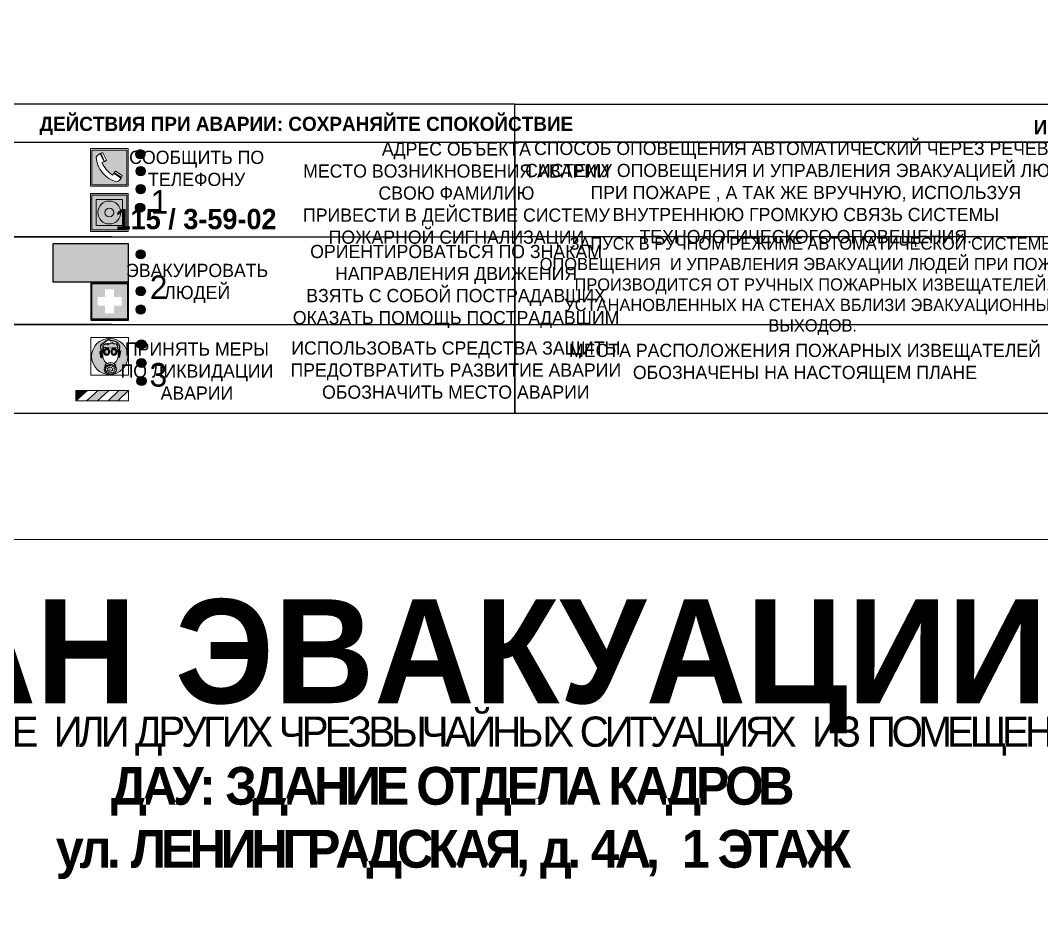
# Model space of a CAD drawing. Header units: millimetres. Extents: x 13114 to 67229, y 22859 to 38520.
# Drawn here: x 22771.6 to 22987.8, y 35867.5 to 36059.6 of the extents above; entities that cross this region are included whole.
import ezdxf

# ---------------------------------------------------------------- set-up
doc = ezdxf.new("R2010")
doc.units = ezdxf.units.MM
doc.styles.add('обычный', font='arial.ttf')

# ---------------------------------------------------------------- blocks, each defined once
blk = doc.blocks.new('A$C38D26F80')
h = blk.add_hatch(color=5)
h.dxf.hatch_style = 1
h.paths.add_polyline_path([(-8.77, -4.48, 1), (-0.19, -4.48, 1)])
h.paths.add_polyline_path([(-6.75, -3.58), (-6.75, -3.31), (-6.62, -3.22), (-6.5, -3.22), (-6.42, -3.3), (-6.39, -3.28), (-6.59, -2.23), (-6.59, -2.01), (-6.38, -1.58), (-4.76, -0.4), (-4.13, -0.79, -0.362848), (-2.1, -2.1, -0.201049), (-2.17, -2.48, 0.085434), (-2.26, -3.13), (-1.9, -3.16), (-2.25, -4.7), (-2.4, -4.59), (-2.43, -4.34), (-2.36, -4.34), (-2.14, -3.34), (-2.47, -3.42), (-2.58, -1.95), (-2.77, -1.58), (-3.58, -1.52), (-3.92, -1.26), (-5.05, -1.73), (-4.87, -1.39), (-5.41, -1.6), (-5.41, -1.46), (-6.13, -1.87), (-6.18, -3.5), (-6.56, -3.47), (-6.37, -4.59), (-6.16, -4.43), (-6.16, -4.66), (-6.36, -4.79), (-6.37, -4.8), (-6.51, -4.76)], flags=16)
h.paths.add_polyline_path([(-6.51, -4.76), (-6.36, -4.79), (-6.37, -4.8)], flags=0)
h.paths.add_polyline_path([(-5.92, -2.34, 0.089508), (-2.67, -2.35), (-2.48, -3.88, -0.268602), (-3.4, -6.18, 0.262449), (-5.2, -6.18, -0.268602), (-6.11, -3.88)], flags=16)
edge = h.paths.add_edge_path(flags=16)
edge.add_ellipse((-5.19, -3.41), major_axis=(0, 0.842), ratio=0.848992, start_angle=0, end_angle=360)
edge = h.paths.add_edge_path(flags=0)
edge.add_ellipse((-5.19, -3.39), major_axis=(0, 0.665), ratio=0.853798, start_angle=0, end_angle=360)
edge = h.paths.add_edge_path(flags=0)
edge.add_ellipse((-5.19, -3.4), major_axis=(0, 0.528), ratio=0.864094, start_angle=0, end_angle=360)
edge = h.paths.add_edge_path(flags=16)
edge.add_ellipse((-3.47, -3.4), major_axis=(0, 0.842), ratio=0.848992, start_angle=0, end_angle=360)
h.paths.add_polyline_path([(-3.13, -6.45), (-3.13, -6.84, 0.383174), (-5.57, -6.85), (-5.57, -6.49, -0.369952)], flags=16)
edge = h.paths.add_edge_path(flags=0)
edge.add_ellipse((-3.47, -3.39), major_axis=(0, 0.665), ratio=0.853798, start_angle=0, end_angle=360)
edge = h.paths.add_edge_path(flags=0)
edge.add_ellipse((-3.47, -3.4), major_axis=(0, 0.528), ratio=0.864094, start_angle=0, end_angle=360)
edge = h.paths.add_edge_path(flags=16)
edge.add_ellipse((-4.34, -7.57), major_axis=(-1.48, 0), ratio=0.744955, start_angle=0, end_angle=360)
h.paths.add_polyline_path([(-5.01, -6.85, -1), (-5.15, -6.85, -1)], flags=0)
h.paths.add_polyline_path([(-5.33, -7.14, -1), (-5.47, -7.14, -1)], flags=0)
h.paths.add_polyline_path([(-4.61, -6.71, -1), (-4.74, -6.71, -1)], flags=16)
h.paths.add_polyline_path([(-5.43, -7.51, -1), (-5.57, -7.51, -1)], flags=0)
h.paths.add_polyline_path([(-4.26, -6.67, -1), (-4.4, -6.67, -1)], flags=16)
h.paths.add_polyline_path([(-4.74, -7.14, -1), (-4.88, -7.14, -1)], flags=0)
h.paths.add_polyline_path([(-4.93, -7.43, -1), (-5.07, -7.43, -1)], flags=0)
h.paths.add_polyline_path([(-4.41, -7.07, -1), (-4.54, -7.07, -1)], flags=0)
h.paths.add_polyline_path([(-5.33, -7.87, -1), (-5.46, -7.87, -1)], flags=0)
h.paths.add_polyline_path([(-3.8, -6.71, -1), (-3.94, -6.71, -1)], flags=16)
h.paths.add_polyline_path([(-4.85, -7.78, -1), (-4.98, -7.78, -1)], flags=0)
h.paths.add_polyline_path([(-3.96, -7.14, -1), (-4.1, -7.14, -1)], flags=0)
h.paths.add_polyline_path([(-4.33, -7.53, -1), (-4.47, -7.53, -1)], flags=0)
h.paths.add_polyline_path([(-5.09, -8.12, -1), (-5.23, -8.12, -1)], flags=0)
h.paths.add_polyline_path([(-3.5, -6.94, -1), (-3.64, -6.94, -1)], flags=0)
h.paths.add_polyline_path([(-4.54, -7.97, -1), (-4.68, -7.97, -1)], flags=0)
h.paths.add_polyline_path([(-3.66, -7.39, -1), (-3.8, -7.39, -1)], flags=0)
h.paths.add_polyline_path([(-4.73, -8.35, -1), (-4.86, -8.35, -1)], flags=0)
h.paths.add_polyline_path([(-4.09, -7.96, -1), (-4.23, -7.96, -1)], flags=0)
h.paths.add_polyline_path([(-3.77, -7.74, -1), (-3.91, -7.74, -1)], flags=0)
h.paths.add_polyline_path([(-3.22, -7.27, -1), (-3.35, -7.27, -1)], flags=0)
h.paths.add_polyline_path([(-4.34, -8.4, -1), (-4.47, -8.4, -1)], flags=0)
h.paths.add_polyline_path([(-3.16, -7.61, -1), (-3.3, -7.61, -1)], flags=0)
h.paths.add_polyline_path([(-3.9, -8.35, -1), (-4.04, -8.35, -1)], flags=0)
h.paths.add_polyline_path([(-3.32, -7.91, -1), (-3.46, -7.91, -1)], flags=0)
h.paths.add_polyline_path([(-3.55, -8.23, -1), (-3.69, -8.23, -1)], flags=0)
at = {"color": 5, "lineweight": 5}
for p, q in [((-4.48, 0), (-8.96, 0)), ((-8.96, 0), (-8.96, -4.48)), ((-4.48, 0), (0, 0)), ((0, 0), (0, -4.48)), ((-6.59, -2.01), (-6.38, -1.58)), ((-6.59, -2.23), (-6.59, -2.01)), ((-6.39, -3.28), (-6.59, -2.23)), ((-6.38, -1.58), (-4.76, -0.4)), ((-6.13, -1.87), (-6.18, -3.5)), ((-5.41, -1.46), (-6.13, -1.87)), ((-5.92, -2.34), (-6.11, -3.88)), ((-4.87, -1.39), (-5.41, -1.6)), ((-5.41, -1.6), (-5.41, -1.46)), ((-3.92, -1.26), (-5.05, -1.73)), ((-5.05, -1.73), (-4.87, -1.39)), ((-4.76, -0.4), (-4.13, -0.79)), ((-3.58, -1.52), (-3.92, -1.26)), ((-2.77, -1.58), (-3.58, -1.52)), ((-2.58, -1.95), (-2.77, -1.58)), ((-2.67, -2.34), (-2.48, -3.88)), ((-2.47, -3.42), (-2.58, -1.95)), ((-8.96, -8.96), (-8.96, -4.48)), ((-6.75, -3.31), (-6.62, -3.22)), ((-6.75, -3.58), (-6.75, -3.31)), ((-6.51, -4.76), (-6.75, -3.58)), ((-6.62, -3.22), (-6.5, -3.22)), ((-6.18, -3.5), (-6.56, -3.47)), ((-6.56, -3.47), (-6.37, -4.59)), ((-6.37, -4.8), (-6.51, -4.76)), ((-6.5, -3.22), (-6.42, -3.3)), ((-6.42, -3.3), (-6.39, -3.28)), ((-6.37, -4.59), (-6.16, -4.43)), ((-6.16, -4.66), (-6.37, -4.8)), ((-6.16, -4.43), (-6.16, -4.66)), ((-2.14, -3.34), (-2.47, -3.42)), ((-2.43, -4.34), (-2.4, -4.59)), ((-2.43, -4.34), (-2.36, -4.34)), ((-2.4, -4.59), (-2.25, -4.7)), ((-2.36, -4.34), (-2.14, -3.34)), ((-1.9, -3.16), (-2.26, -3.13)), ((-2.25, -4.7), (-1.9, -3.16)), ((0, -8.96), (0, -4.48)), ((-5.57, -6.49), (-5.57, -6.85)), ((-3.13, -6.45), (-3.13, -6.84)), ((-4.48, -8.96), (-8.96, -8.96)), ((-4.48, -8.96), (0, -8.96))]:
    blk.add_line(p, q, dxfattribs=at)
at = {"color": 5}
for p, q in [((-6.59, -2.01), (-6.38, -1.58)), ((-6.59, -2.23), (-6.59, -2.01)), ((-6.39, -3.28), (-6.59, -2.23)), ((-6.38, -1.58), (-4.76, -0.4)), ((-6.13, -1.87), (-6.18, -3.5)), ((-5.41, -1.46), (-6.13, -1.87)), ((-4.87, -1.39), (-5.41, -1.6)), ((-5.41, -1.6), (-5.41, -1.46)), ((-3.92, -1.26), (-5.05, -1.73)), ((-5.05, -1.73), (-4.87, -1.39)), ((-4.76, -0.4), (-4.13, -0.79)), ((-3.58, -1.52), (-3.92, -1.26)), ((-2.77, -1.58), (-3.58, -1.52)), ((-2.58, -1.95), (-2.77, -1.58)), ((-2.47, -3.42), (-2.58, -1.95)), ((-6.75, -3.31), (-6.62, -3.22)), ((-6.75, -3.58), (-6.75, -3.31)), ((-6.51, -4.76), (-6.75, -3.58)), ((-6.62, -3.22), (-6.5, -3.22)), ((-6.18, -3.5), (-6.56, -3.47)), ((-6.56, -3.47), (-6.37, -4.59)), ((-6.37, -4.8), (-6.51, -4.76)), ((-6.36, -4.79), (-6.51, -4.76)), ((-6.5, -3.22), (-6.42, -3.3)), ((-6.42, -3.3), (-6.39, -3.28)), ((-6.37, -4.59), (-6.16, -4.43)), ((-6.16, -4.66), (-6.37, -4.8)), ((-6.16, -4.66), (-6.36, -4.79)), ((-6.16, -4.43), (-6.16, -4.66)), ((-2.14, -3.34), (-2.47, -3.42)), ((-2.4, -4.59), (-2.43, -4.34)), ((-2.43, -4.34), (-2.36, -4.34)), ((-2.25, -4.7), (-2.4, -4.59)), ((-2.36, -4.34), (-2.14, -3.34)), ((-2.26, -3.13), (-1.9, -3.16)), ((-1.9, -3.16), (-2.25, -4.7))]:
    blk.add_line(p, q, dxfattribs=at)
at = {"color": 5, "lineweight": 5}
for centre, radius in [((-4.48, -4.48), 4.29), ((-5.4, -7.14), 0.0678), ((-5.08, -6.85), 0.0678), ((-4.81, -7.14), 0.0678), ((-4.67, -6.71), 0.0678), ((-4.47, -7.07), 0.0678), ((-4.33, -6.67), 0.0678), ((-4.03, -7.14), 0.0678), ((-3.87, -6.71), 0.0678), ((-3.57, -6.94), 0.0678), ((-3.28, -7.27), 0.0678), ((-5.5, -7.51), 0.0678), ((-5.4, -7.87), 0.0678), ((-5.16, -8.12), 0.0678), ((-5, -7.43), 0.0678), ((-4.91, -7.78), 0.0678), ((-4.79, -8.35), 0.0678), ((-4.61, -7.97), 0.0678), ((-4.4, -7.53), 0.0678), ((-4.4, -8.4), 0.0678), ((-4.16, -7.96), 0.0678), ((-3.97, -8.35), 0.0678), ((-3.84, -7.74), 0.0678), ((-3.73, -7.39), 0.0678), ((-3.62, -8.23), 0.0678), ((-3.39, -7.91), 0.0678), ((-3.23, -7.61), 0.0678)]:
    blk.add_circle(centre, radius, dxfattribs=at)
for centre, radius, start, end in [((-4.28, 6.66), 9.15, 259.6987, 280.1569), ((-2.6, -2.2), 0.513, 326.4781, 11.7739), ((-3.66, -4.24), 2.47, 171.573, 231.7124), ((-4.93, -4.24), 2.47, 308.2876, 8.427), ((-0.47, -3.05), 1.79, 161.5846, 182.4584), ((-4.33, -7.88), 1.87, 50.358, 131.5662), ((-4.34, -8.2), 1.82, 48.4943, 132.3565), ((-4.3, -7.78), 1.83, 60.5889, 119.4111)]:
    blk.add_arc(centre, radius, start, end, dxfattribs=at)
at = {"color": 5}
for centre, radius, start, end in [((-3.89, -2.66), 1.88, 17.387, 97.1599), ((-2.6, -2.2), 0.511, 326.3906, 11.8614), ((-0.35, -3.07), 1.91, 162.2553, 181.7878)]:
    blk.add_arc(centre, radius, start, end, dxfattribs=at)
at = {"color": 5, "lineweight": 5}
for centre, major_axis, ratio in [((-5.19, -3.41), (0, 0.842), 0.848992), ((-5.19, -3.39), (0, 0.665), 0.853798), ((-5.19, -3.4), (0, 0.528), 0.864094), ((-3.47, -3.4), (0, 0.842), 0.848992), ((-3.47, -3.39), (0, 0.665), 0.853798), ((-3.47, -3.4), (0, 0.528), 0.864094), ((-4.34, -7.57), (-1.48, 0), 0.744955)]:
    blk.add_ellipse(centre, major_axis=major_axis, ratio=ratio, dxfattribs=at)
blk = doc.blocks.new('A$C47DD6509')
at = {"lineweight": 5}
for points in [[(-8.69, 0), (-11.19, 0), (-11.19, -2.22)], [(-4.22, 0), (-6.45, 0), (-8.91, -2.22), (-6.61, -2.22)], [(0, 0), (-2.09, 0), (-4.36, -2.22), (-2.29, -2.22)]]:
    blk.add_hatch(color=242, dxfattribs=at).paths.add_polyline_path(points)
at = {"color": 242, "lineweight": 5}
for p, q in [((-11.19, -2.22), (-8.69, 0)), ((-11.19, -2.22), (-11.19, 0)), ((-11.19, 0), (-8.69, 0)), ((-11.19, 0), (0, 0)), ((-8.91, -2.22), (-6.45, 0)), ((-6.61, -2.22), (-4.22, 0)), ((-4.36, -2.22), (-2.09, 0)), ((-2.29, -2.22), (0, 0)), ((0, 0), (0, -2.22)), ((0, -2.22), (-11.19, -2.22))]:
    blk.add_line(p, q, dxfattribs=at)
blk = doc.blocks.new('A$C32E8229D')
at = {"true_color": 0xffffff}
blk.add_hatch(color=7, dxfattribs=at).paths.add_polyline_path([(0, 0), (0, -8), (16, -8), (16, 0)])
h = blk.add_hatch(color=126)
h.paths.add_polyline_path([(0.2, -0.2), (15.8, -0.2), (15.8, -7.8), (0.2, -7.8)])
h.paths.add_polyline_path([(13.49, -2.05), (12.08, -2.05), (11.37, -2.63, 0.162397), (11.29, -2.84), (11.29, -3.63), (10.35, -3.63), (10.35, -4.05), (11.68, -4.05), (11.68, -3.48), (12.26, -4.28), (11.29, -5.1), (11.29, -6.78), (11.85, -6.78), (11.85, -5.44), (12.8, -4.64), (12.8, -5.94), (14.46, -5.94), (14.46, -5.39), (13.45, -5.39), (13.45, -3.97), (12.46, -2.59), (13.15, -2.59), (13.69, -3.34), (14.18, -3)], flags=16)
h.paths.add_polyline_path([(10.74, -1.82, 1), (11.8, -1.82, 1)], flags=16)
h.paths.add_polyline_path([(9.39, -3.59), (5.99, -3.59), (6.56, -3.03), (5.91, -3.03), (5.1, -3.83), (5.91, -4.64), (6.56, -4.64), (5.99, -4.09), (9.39, -4.09)], flags=16)
h.paths.add_polyline_path([(4.29, -1.08), (1.72, -1.08), (1.72, -6.6), (4.29, -6.6)], flags=16)
at = {"color": 126}
blk.add_lwpolyline([(16, -8), (0, -8), (0, 0), (16, 0)], close=True, dxfattribs=at)
blk = doc.blocks.new('A$C18900ED3')
h = blk.add_hatch(color=126)
h.paths.add_polyline_path([(-0.18, -0.18), (-7.02, -0.18), (-7.02, -7.02), (-0.18, -7.02)])
h.paths.add_polyline_path([(-5.89, -4.46), (-5.89, -2.77), (-4.46, -2.77), (-4.46, -1.31), (-2.77, -1.31), (-2.77, -2.77), (-1.33, -2.77), (-1.33, -4.46), (-2.77, -4.46), (-2.77, -5.89), (-4.46, -5.89), (-4.46, -4.46)], flags=16)
at = {"color": 126}
for p, q in [((-7.2, 0), (-7.2, -7.2)), ((0, 0), (-7.2, 0)), ((0, -7.2), (0, 0)), ((-7.02, -7.02), (-7.02, -0.18)), ((-7.02, -0.18), (-0.18, -0.18)), ((-0.18, -0.18), (-0.18, -7.02)), ((-7.2, -7.2), (0, -7.2)), ((-0.18, -7.02), (-7.02, -7.02))]:
    blk.add_line(p, q, dxfattribs=at)
blk = doc.blocks.new('A$C456E1F9C')
at = {"lineweight": 5}
h = blk.add_hatch(color=242, dxfattribs=at)
h.paths.add_polyline_path([(0.51, -1.47), (0.51, -13.26), (12.29, -13.26), (12.29, -1.47)])
h.paths.add_polyline_path([(5.42, -4.95, -0.254479), (4.78, -5.4), (3.52, -2.53, -0.209735), (4.23, -2.4)], flags=16)
h.paths.add_polyline_path([(8.53, -8.6), (10.87, -10.17), (10.54, -10.76), (8.03, -9.13, -0.192251)], flags=16)
h.paths.add_polyline_path([(4.61, -5.49, 0.005518), (3.87, -5.72, 0.128647), (7.49, -10.01, 0.00809), (7.83, -9.33), (10.47, -10.97, -0.16736), (8.99, -12.25, -0.327862), (1.95, -3.95, -0.166952), (3.36, -2.62)], flags=16)
at = {"color": 242, "lineweight": 5}
for p, q in [((0, -13.77), (0, -0.97)), ((12.8, -0.97), (0, -0.97)), ((4.61, -5.49), (3.36, -2.62)), ((3.52, -2.53), (4.78, -5.4)), ((4.23, -2.4), (5.42, -4.95)), ((12.8, -13.77), (12.8, -0.97)), ((7.83, -9.33), (10.47, -10.97)), ((8.03, -9.13), (10.54, -10.76)), ((10.81, -10.12), (8.53, -8.6)), ((10.54, -10.76), (10.8, -10.3)), ((10.8, -10.3), (10.81, -10.12)), ((0, -13.77), (12.8, -13.77))]:
    blk.add_line(p, q, dxfattribs=at)
blk.add_lwpolyline([(0.51, -1.47), (12.29, -1.47), (12.29, -13.26), (0.51, -13.26)], close=True, dxfattribs=at)
for centre, radius, start, end in [((4.59, -5.34), 2.99, 114.2845, 152.1974), ((4.02, -3.27), 0.891, 76.3284, 123.7092), ((11.12, -3.31), 9.19, 183.9915, 256.6009), ((14.98, -39.1), 35.17, 107.1487, 108.4135), ((13.86, -0.94), 11.08, 205.5536, 234.8762), ((4.68, -4.59), 0.824, 276.9621, 334.0723), ((-13.31, 0.8), 23.44, 332.5487, 334.4027), ((8.94, -9.5), 0.989, 114.4092, 157.9388), ((7.87, -9.46), 3, 291.9291, 329.9329)]:
    blk.add_arc(centre, radius, start, end, dxfattribs=at)
blk = doc.blocks.new('A$C54414219')
at = {"true_color": 0xffffff}
h = blk.add_hatch(color=7, dxfattribs=at)
h.paths.add_polyline_path([(2.39, -9.45), (2.39, -18.3), (11.23, -18.3), (11.23, -9.45)], flags=0)
h.paths.add_polyline_path([(10.71, -13.87, -1), (2.92, -13.87, -1)], flags=0)
h.paths.add_polyline_path([(8.3, -13.87, -1), (5.33, -13.87, -1)], flags=0)
h.paths.add_polyline_path([(0.41, -7.47), (0.41, -20.27), (13.21, -20.27), (13.21, -7.47)])
h.paths.add_polyline_path([(0.92, -19.77), (12.71, -19.77), (12.71, -7.98), (0.92, -7.98)], flags=16)
h.paths.add_polyline_path([(11.23, -9.45), (11.23, -18.3), (2.39, -18.3), (2.39, -9.45)], flags=0)
at = {"lineweight": 5}
h = blk.add_hatch(color=242, dxfattribs=at)
h.paths.add_polyline_path([(12.71, -7.98), (0.92, -7.98), (0.92, -19.77), (12.71, -19.77)])
h.paths.add_polyline_path([(11.23, -18.3), (2.39, -18.3), (2.39, -9.45), (11.23, -9.45)], flags=16)
h.paths.add_polyline_path([(10.71, -13.87, -1), (2.92, -13.87, -1)], flags=0)
h.paths.add_polyline_path([(8.3, -13.87, -1), (5.33, -13.87, -1)], flags=0)
at = {"true_color": 0xffffff}
h = blk.add_hatch(color=7, dxfattribs=at)
h.paths.add_polyline_path([(2.39, -9.45), (2.39, -18.3), (11.23, -18.3), (11.23, -9.45)])
h.paths.add_polyline_path([(10.71, -13.87, -1), (2.92, -13.87, -1)], flags=16)
h.paths.add_polyline_path([(8.3, -13.87, -1), (5.33, -13.87, -1)], flags=0)
at = {"lineweight": 5}
h = blk.add_hatch(color=242, dxfattribs=at)
h.paths.add_polyline_path([(2.92, -13.87, 1), (10.71, -13.87, 1)])
h.paths.add_polyline_path([(8.3, -13.87, -1), (5.33, -13.87, -1)], flags=16)
at = {"color": 242, "lineweight": 5}
for p, q in [((0.41, -20.27), (0.41, -7.47)), ((0.41, -7.47), (13.21, -7.47)), ((0.41, -7.47), (13.21, -7.47)), ((13.21, -20.27), (13.21, -7.47)), ((0.41, -20.27), (13.21, -20.27))]:
    blk.add_line(p, q, dxfattribs=at)
for points in [[(0.92, -7.98), (12.71, -7.98), (12.71, -19.77), (0.92, -19.77)], [(2.39, -9.45), (11.23, -9.45), (11.23, -18.3), (2.39, -18.3)]]:
    blk.add_lwpolyline(points, close=True, dxfattribs=at)
for radius in [3.89, 1.49]:
    blk.add_circle((6.81, -13.87), radius, dxfattribs=at)

msp = doc.modelspace()

# ---------------------------------------------------------------- hatches: boundary and pattern name
at = {"lineweight": 0}
h = msp.add_hatch(color=256, dxfattribs=at)
h.dxf.hatch_style = 1
h.paths.add_polyline_path([(22795.98, 36031.28, 1), (22797.92, 36031.28, 1)])
h = msp.add_hatch(color=256, dxfattribs=at)
h.dxf.hatch_style = 1
h.paths.add_polyline_path([(22796.09, 36027.69, 1), (22798.02, 36027.69, 1)])
h = msp.add_hatch(color=256, dxfattribs=at)
h.dxf.hatch_style = 1
h.paths.add_polyline_path([(22796.05, 36023.88, 1), (22797.98, 36023.88, 1)])
h = msp.add_hatch(color=256, dxfattribs=at)
h.dxf.hatch_style = 1
h.paths.add_polyline_path([(22795.97, 36019.95, 1), (22797.9, 36019.95, 1)])
h = msp.add_hatch(color=256, dxfattribs=at)
h.dxf.hatch_style = 1
h.paths.add_polyline_path([(22796.05, 36010.07, 1), (22797.98, 36010.07, 1)])
h = msp.add_hatch(color=256, dxfattribs=at)
h.dxf.hatch_style = 1
h.paths.add_polyline_path([(22796.09, 36002.29, 1), (22798.02, 36002.29, 1)])
h = msp.add_hatch(color=256, dxfattribs=at)
h.dxf.hatch_style = 1
h.paths.add_polyline_path([(22796.08, 35998.39, 1), (22798.02, 35998.39, 1)])
h = msp.add_hatch(color=256, dxfattribs=at)
h.dxf.hatch_style = 1
h.paths.add_polyline_path([(22796.24, 35991.03, 1), (22798.17, 35991.03, 1)])
h = msp.add_hatch(color=256, dxfattribs=at)
h.dxf.hatch_style = 1
h.paths.add_polyline_path([(22796.24, 35987.09, 1), (22798.17, 35987.09, 1)])
h = msp.add_hatch(color=256, dxfattribs=at)
h.dxf.hatch_style = 1
h.paths.add_polyline_path([(22796.24, 35983.25, 1), (22798.17, 35983.25, 1)])

# ---------------------------------------------------------------- linework, layer by layer
at = {"color": 5, "lineweight": 0}
for points in [[(22563.37, 35949.67), (23163.37, 35949.67), (23163.37, 36344.67), (22563.37, 36344.67)], [(22563.37, 35554.67), (23163.37, 35554.67), (23163.37, 35949.67), (22563.37, 35949.67)]]:
    msp.add_lwpolyline(points, close=True, dxfattribs=at)
for points in [[(22732.5, 36033.81), (22876.27, 36033.81), (22876.27, 36041.86), (22732.5, 36041.86)], [(22876.27, 36041.86), (22997.99, 36041.86), (22997.99, 35976.41), (22876.27, 35976.41)], [(22876.27, 36041.86), (22997.99, 36041.86), (22997.99, 36033.81), (22876.27, 36033.81)], [(22732.5, 36033.81), (22876.27, 36033.81), (22876.27, 35976.41), (22732.5, 35976.41)], [(22876.27, 36033.81), (22997.99, 36033.81), (22997.99, 36013.82), (22876.27, 36013.82)], [(22997.99, 36013.82), (22876.27, 36013.82), (22876.27, 35995.24), (22997.99, 35995.24)]]:
    msp.add_lwpolyline(points, close=True)
for points in [[(22790.92, 36013.82), (22732.5, 36013.82), (22876.27, 36013.82)], [(22790.92, 35995.24), (22732.5, 35995.24), (22876.27, 35995.24)]]:
    msp.add_lwpolyline(points)
for centre in [(22796.95, 36031.28), (22797.05, 36027.69), (22797.02, 36023.88), (22796.93, 36019.95), (22797.02, 36010.07), (22797.06, 36002.29), (22797.05, 35998.39), (22797.21, 35991.03), (22797.2, 35987.09), (22797.21, 35983.25)]:
    msp.add_circle(centre, 0.966)

# ---------------------------------------------------------------- block references
for name, p, xscale, yscale, zscale in [('A$C456E1F9C', (22786.39, 36033.09), 0.625, 0.625, 0.625), ('A$C54414219', (22786.14, 36027.61), 0.625, 0.625, 0.625), ('A$C18900ED3', (22794.46, 36004.14), 1.111111111007631, 1.111111111007631, 1.111111111007631), ('A$C38D26F80', (22794.48, 35992.47), 0.8928571427240968, 0.8928571427240968, 0.8928571427240968)]:
    msp.add_blockref(name, p, dxfattribs=dict(xscale=xscale, yscale=yscale, zscale=zscale))
at = {"xscale": -1}
msp.add_blockref('A$C32E8229D', (22794.46, 36012.29), dxfattribs=at)
at = {"color": 242, "true_color": 0xc1121c}
msp.add_blockref('A$C47DD6509', (22794.48, 35981.25), dxfattribs=at)

# ---------------------------------------------------------------- texts
at = {"lineweight": 0, "style": 'обычный'}
for s, insert, char_height, width, attachment_point in [('{\\fProxima Nova Rg|b1|i0|c204|p2;ДЕЙСТВИЯ ПРИ АВАРИИ: СОХРАНЯЙТЕ СПОКОЙСТВИЕ\\H1.6644x; }', (22832.12, 36037.27), 3, 175.1736, 5), ('{\\fProxima Nova Rg|b1|i0|c204|p2;ИНФОРМАЦИЯ:\\H1.1997x; }', (23001.79, 36036.59), 3, 175.1736, 5), ('\\pi-8.4,l8.4,t8.4;{\\fProxima Nova Rg|b0|i0|c204|p2;АДРЕС ОБЪЕКТА\\PМЕСТО ВОЗНИКНОВЕНИЯ АВАРИИ\\PСВОЮ ФАМИЛИЮ\\PПРИВЕСТИ В ДЕЙСТВИЕ СИСТЕМУ \\PПОЖАРНОЙ СИГНАЛИЗАЦИИ}', (22863.9, 36022.65), 2.8, 126.6484, 5), ('{\\fProxima Nova Rg|b0|i0|c204|p2;СПОСОБ ОПОВЕЩЕНИЯ АВТОМАТИЧЕСКИЙ ЧЕРЕЗ РЕЧЕВУЮ СИСТЕМУ ОПОВЕЩЕНИЯ И УПРАВЛЕНИЯ ЭВАКУАЦИЕЙ ЛЮДЕЙ ПРИ ПОЖАРЕ , А ТАК ЖЕ ВРУЧНУЮ, ИСПОЛЬЗУЯ ВНУТРЕННЮЮ ГРОМКУЮ СВЯЗЬ СИСТЕМЫ ТЕХНОЛОГИЧЕСКОГО ОПОВЕЩЕНИЯ.}', (22937.89, 36022.77), 2.8, 118.5618, 5), ('{\\fProxima Nova Rg|b0|i0|c204|p2;СООБЩИТЬ ПО \\PТЕЛЕФОНУ}', (22808.89, 36028.27), 2.8, 126.6484, 5), ('{\\fProxima Nova Rg|b0|i0|c204|p2;1\\H1.1667x; }', (22800.99, 36021.2), 5, 126.6484, 5), ('{\\fProxima Nova Rg|b1|i0|c0|p2;\\H1.0714x;115 / 3-59-02\\H1.2822x; }', (22808.77, 36017.49), 4, 126.6484, 5), ('{\\fProxima Nova Rg|b0|i0|c204|p2;\\P\\pt7.8;ЗАПУСК В РУЧНОМ РЕЖИМЕ АВТОМАТИЧЕСКОЙ СИСТЕМЫ ОПОВЕЩЕНИЯ  И УПРАВЛЕНИЯ ЭВАКУАЦИИ ЛЮДЕЙ ПРИ ПОЖАРЕ ПРОИЗВОДИТСЯ ОТ РУЧНЫХ ПОЖАРНЫХ ИЗВЕЩАТЕЛЕЙ, УСТАНАНОВЛЕННЫХ НА СТЕНАХ ВБЛИЗИ ЭВАКУАЦИОННЫХ ВЫХОДОВ. }', (22939.34, 36005.49), 2.6, 121.7868, 5), ('\\pi-8.4,l8.4,t8.4;{\\fProxima Nova Rg|b0|i0|c204|p2;ОРИЕНТИРОВАТЬСЯ ПО ЗНАКАМ \\PНАПРАВЛЕНИЯ ДВИЖЕНИЯ\\PВЗЯТЬ С СОБОЙ ПОСТРАДАВШИХ\\PОКАЗАТЬ ПОМОЩЬ ПОСТРАДАВШИМ}', (22863.83, 36003.28), 2.8, 126.6484, 5), ('{\\fProxima Nova Rg|b0|i0|c204|p2;ЭВАКУИРОВАТЬ \\PЛЮДЕЙ}', (22808.99, 36003.94), 2.8, 126.6484, 5), ('{\\fProxima Nova Rg|b0|i0|c204|p2;2\\H1.1967x; }', (22800.84, 36003.12), 5, 126.6484, 5), ('{\\fProxima Nova Rg|b0|i0|c204|p2;ПРИНЯТЬ МЕРЫ \\PПО ЛИКВИДАЦИИ \\PАВАРИИ}', (22808.95, 35985.37), 2.8, 126.6484, 5), ('\\pi-8.4,l8.4,t8.4;{\\fProxima Nova Rg|b0|i0|c204|p2;ИСПОЛЬЗОВАТЬ СРЕДСТВА ЗАЩИТЫ \\PПРЕДОТВРАТИТЬ РАЗВИТИЕ АВАРИИ\\PОБОЗНАЧИТЬ МЕСТО АВАРИИ}', (22863.77, 35985.56), 2.8, 126.6484, 5), ('\\pt8.4;{\\fProxima Nova Rg|b0|i0|c204|p2;\\PМЕСТА РАСПОЛОЖЕНИЯ ПОЖАРНЫХ ИЗВЕЩАТЕЛЕЙ ОБОЗНАЧЕНЫ НА НАСТОЯЩЕМ ПЛАНЕ}', (22937.7, 35989.34), 2.8, 118.5618, 5), ('{\\fProxima Nova Rg|b0|i0|c204|p2;3\\H1.1967x; }', (22800.78, 35984.54), 5, 126.6484, 5), ('{\\fProxima Nova Rg|b1|i0|c204|p2;ПЛАН ЭВАКУАЦИИ}', (22711.87, 35937.04), 22, 493.8901, 1)]:
    msp.add_mtext(s, dxfattribs=dict(at, insert=insert, char_height=char_height, width=width, attachment_point=attachment_point))
at = {"color": 0, "lineweight": 0, "insert": (22862.52, 35905.68), "char_height": 8, "width": 449.2158, "attachment_point": 5, "style": 'обычный'}
msp.add_mtext('{\\fArial Black|b1|i0|c204|p34;\\H2x;\\T0.85;  \\fArial Narrow|b0|i0|c204|p34;\\H0.8x;\\W0.9;\\P\\fProxima Nova Rg|b0|i0|c204|p2;\\H0.5x;\\W1;\\C256;ПРИ ПОЖАРЕ  ИЛИ ДРУГИХ ЧРЕЗВЫЧАЙНЫХ СИТУАЦИЯХ  ИЗ ПОМЕЩЕНИЙ \\fProxima Nova Rg|b1|i0|c204|p2;\\H1.25x;\\PДАУ: ЗДАНИЕ ОТДЕЛА КАДРОВ\\fProxima Nova Rg|b1|i0|c0|p2;  \\P\\fProxima Nova Rg|b1|i0|c204|p2;ул. ЛЕНИНГРАДСКАЯ, д. \\fProxima Nova Rg|b1|i0|c0|p2;4\\fProxima Nova Rg|b1|i0|c204|p2;А,  \\fProxima Nova Rg|b1|i0|c0|p2;1 \\fProxima Nova Rg|b1|i0|c204|p2;ЭТАЖ}', dxfattribs=at)

doc.saveas('drawing.dxf')
